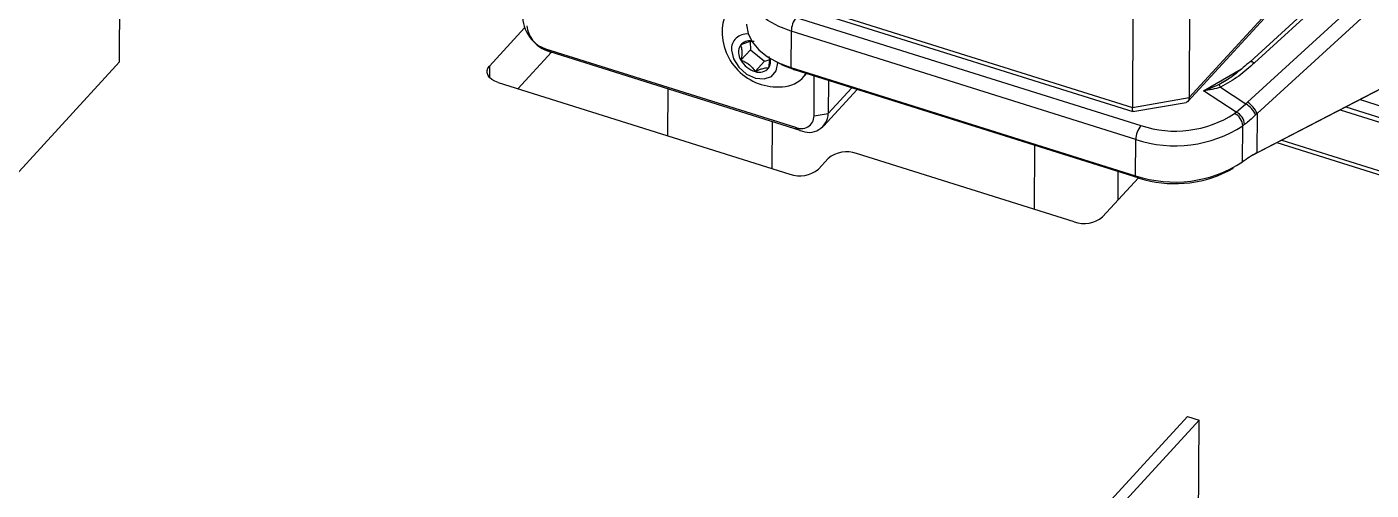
# Model space of a CAD drawing. Header units: millimetres. Extents: x -11 to 294, y 0 to 216.
# Drawn here: x 147.02 to 189.73, y 131.35 to 146.08 of the extents above; entities that cross this region are included whole.
import ezdxf

# ---------------------------------------------------------------- set-up
doc = ezdxf.new("R2010")
doc.units = ezdxf.units.MM

msp = doc.modelspace()

# ---------------------------------------------------------------- linework, layer by layer
at = {"color": 7, "linetype": 'Continuous', "lineweight": 25}
for p, q in [((191.584, 150.187), (185.882, 144.971)), ((191.741, 150.165), (186.023, 144.936)), ((183.904, 143.708), (189.254, 149.543)), ((183.942, 143.83), (189.313, 149.687)), ((185.8, 143.684), (192.409, 149.729)), ((192.674, 149.335), (186.106, 143.328)), ((149.961, 144.961), (149.974, 147.128)), ((172.046, 146.686), (182.139, 143.516)), ((172.147, 146.524), (182.15, 143.383)), ((182.157, 146.496), (182.139, 143.516)), ((183.96, 146.81), (183.942, 143.83)), ((171.459, 146.378), (182.408, 142.94)), ((162.83, 146.047), (161.717, 144.832)), ((171.301, 145.937), (171.294, 144.785)), ((182.25, 142.498), (171.301, 145.937)), ((163.685, 145.27), (162.62, 144.109)), ((163.49, 145.382), (171.435, 142.887)), ((163.49, 145.382), (163.645, 145.282)), ((171.59, 142.787), (163.645, 145.282)), ((170.006, 145.347), (169.704, 145.019)), ((169.997, 145.602), (170.006, 145.347)), ((170.006, 145.347), (170.455, 144.987)), ((192.71, 145.499), (185.93, 141.979)), ((186.098, 142.073), (192.878, 145.593)), ((143.697, 138.13), (149.961, 144.961)), ((170.455, 144.987), (170.154, 144.658)), ((170.455, 144.987), (170.613, 145.029)), ((170.68, 145.05), (170.854, 144.95)), ((171.294, 144.785), (182.243, 141.347)), ((171.294, 144.785), (171.41, 144.71)), ((182.359, 141.272), (171.41, 144.71)), ((171.67, 144.463), (171.735, 144.533)), ((171.735, 144.533), (171.784, 144.593)), ((172.027, 143.245), (172.035, 144.514)), ((172.485, 144.373), (172.478, 143.323)), ((185.006, 144.314), (185.102, 144.365)), ((161.992, 144.306), (171.261, 141.395)), ((167.383, 144.109), (167.374, 142.616)), ((172.332, 142.924), (173.398, 144.086)), ((185.442, 143.367), (184.402, 144.046)), ((184.89, 144.25), (185.005, 144.315)), ((184.941, 144.157), (185.744, 143.633)), ((182.139, 143.516), (183.942, 143.83)), ((182.151, 143.383), (183.849, 143.678)), ((185.442, 143.367), (185.744, 143.633)), ((185.744, 143.633), (185.8, 143.684)), ((189.373, 143.766), (223.462, 133.062)), ((172.027, 143.245), (172.478, 143.323)), ((186.106, 143.328), (186.055, 143.28)), ((186.106, 143.328), (186.098, 142.073)), ((170.701, 141.571), (170.71, 143.064)), ((171.435, 142.887), (171.59, 142.787)), ((185.642, 141.783), (185.649, 142.934)), ((179.031, 142.317), (179.019, 140.279)), ((182.243, 141.347), (182.25, 142.498)), ((186.735, 142.397), (221.897, 131.355)), ((172.476, 141.893), (172.163, 141.552)), ((180.293, 139.879), (173.378, 142.05)), ((186.098, 142.073), (185.93, 141.979)), ((181.687, 140.573), (181.693, 141.481)), ((185.174, 141.491), (185.349, 141.588)), ((181.195, 140.035), (182.335, 141.279)), ((182.243, 141.347), (182.359, 141.272)), ((183.895, 133.694), (150.535, 97.312)), ((183.895, 133.694), (184.263, 133.579)), ((184.263, 133.579), (150.903, 97.196)), ((184.241, 130.004), (184.263, 133.579))]:
    msp.add_line(p, q, dxfattribs=at)
at = {"color": 8, "linetype": 'Continuous', "lineweight": 25}
for p, q in [((161.717, 144.832), (161.715, 144.47)), ((184.402, 144.046), (185.605, 144.739)), ((185.005, 144.315), (185.154, 144.4)), ((173.227, 144.139), (172.478, 143.323)), ((188.924, 143.533), (223.196, 132.771)), ((188.747, 143.441), (223.091, 132.657)), ((186.89, 142.477), (221.989, 131.455))]:
    msp.add_line(p, q, dxfattribs=at)
at = {"color": 8, "linetype": 'Continuous', "lineweight": 25, "flags": 128}
for points in [[(171.301, 145.937), (170.904, 146.089), (170.559, 146.28), (170.277, 146.503), (170.067, 146.752), (169.936, 147.018), (169.887, 147.293), (169.887, 147.333)], [(185.882, 144.971), (185.89, 144.977), (185.914, 144.981), (185.944, 144.976), (185.981, 144.96), (186.023, 144.936)]]:
    msp.add_lwpolyline(points, dxfattribs=at)
at = {"color": 7, "linetype": 'Continuous', "lineweight": 25, "flags": 128}
for points in [[(169.88, 146.168), (169.88, 146.141), (169.929, 145.866), (170.06, 145.6), (170.27, 145.352), (170.552, 145.129), (170.897, 144.938), (171.294, 144.785)], [(169.402, 145.338), (169.467, 145.06), (169.634, 144.793), (169.878, 144.578), (170.161, 144.448), (170.441, 144.422), (170.674, 144.504), (170.826, 144.682), (170.872, 144.929), (170.872, 144.939)], [(161.992, 144.306), (161.883, 144.348), (161.791, 144.402), (161.718, 144.466), (161.668, 144.536), (161.642, 144.611), (161.642, 144.687), (161.667, 144.762), (161.717, 144.832)], [(171.41, 144.71), (171.05, 144.848), (170.854, 144.95)], [(183.942, 143.83), (183.937, 143.78), (183.924, 143.738), (183.902, 143.707), (183.874, 143.686), (183.849, 143.678)]]:
    msp.add_lwpolyline(points, dxfattribs=at)
at = {"color": 7, "linetype": 'Continuous', "lineweight": 25}
for centre, radius, start, end in [((169.994, 145.999), 0.887, 97.0919, 177.8855), ((164.006, 146.471), 1.243, 184.5728, 253.1165), ((163.731, 146.175), 0.828, 184.5728, 253.1159), ((172.041, 145.921), 0.74, 141.7973, 178.782), ((170.866, 145.929), 1.762, 176.6431, 278.3207), ((169.884, 145.368), 0.483, 83.9527, 183.5523), ((170.078, 145.27), 0.45, 150.1775, 213.9015), ((169.97, 145.275), 0.357, 77.9477, 142.2505), ((170.375, 145.394), 0.768, 209.2754, 253.3121), ((170.259, 144.982), 0.388, 327.4905, 13.9754), ((170.29, 145.019), 0.385, 249.3256, 320.4058), ((171.019, 145.063), 0.884, 276.6407, 328.1499), ((184.35, 143.893), 0.647, 24.077, 33.4259), ((182.392, 143.473), 0.257, 170.3185, 200.4534), ((185.283, 142.913), 0.855, 25.3765, 57.3441), ((185.303, 142.948), 0.888, 25.3607, 56.0093), ((171.617, 143.256), 0.411, 243.8206, 358.3866), ((171.862, 143.34), 0.616, 243.8203, 358.3865), ((183.499, 146.222), 3.458, 251.6153, 302.9947), ((187.079, 141.163), 2.745, 126.6035, 128.1678), ((185.194, 142.906), 0.456, 3.5208, 65.5758), ((185.239, 142.948), 0.465, 3.3184, 64.1215), ((182.99, 142.483), 0.74, 141.7984, 178.7807), ((183.497, 146.249), 3.953, 251.6152, 302.9947), ((187.214, 140.942), 2.533, 126.6183, 128.1593), ((173.066, 141.17), 0.934, 70.5073, 129.2155), ((187.42, 139.497), 2.895, 117.1651, 127.874), ((171.573, 142.275), 0.933, 250.5067, 309.2155), ((183.49, 145.098), 3.953, 251.6152, 302.9947), ((183.499, 144.819), 3.726, 252.1868, 296.7127), ((180.604, 140.759), 0.934, 250.5073, 309.215)]:
    msp.add_arc(centre, radius, start, end, dxfattribs=at)
for points, knots in [([(170.12, 145.609), (170.098, 145.61), (170.046, 145.613), (169.943, 145.595), (169.821, 145.554), (169.73, 145.513), (169.687, 145.494)], [0, 0, 0, 0, 0.14763, 0.341162, 0.687559, 1, 1, 1, 1]), ([(169.687, 145.494), (169.695, 145.477), (169.721, 145.415), (169.738, 145.288), (169.727, 145.146), (169.71, 145.053), (169.704, 145.019)], [0, 0, 0, 0, 0.114224, 0.415865, 0.781182, 1, 1, 1, 1]), ([(169.704, 145.019), (169.744, 145.003), (169.825, 144.971), (169.954, 144.895), (170.068, 144.789), (170.128, 144.698), (170.154, 144.658)], [0, 0, 0, 0, 0.216234, 0.444556, 0.760048, 1, 1, 1, 1]), ([(170.587, 144.773), (170.593, 144.808), (170.608, 144.9), (170.624, 145.024), (170.606, 145.109), (170.6, 145.137)], [0, 0, 0, 0, 0.28802, 0.768871, 1, 1, 1, 1]), ([(186.023, 144.936), (185.859, 144.789), (185.527, 144.49), (185.138, 144.269), (184.941, 144.157)], [0, 0, 0, 0, 0.492654, 1, 1, 1, 1]), ([(185.879, 144.974), (185.735, 144.846), (185.486, 144.627), (185.184, 144.403), (185.023, 144.322), (184.987, 144.304)], [0, 0, 0, 0, 0.516697, 0.891432, 1, 1, 1, 1]), ([(170.154, 144.658), (170.192, 144.675), (170.265, 144.709), (170.383, 144.751), (170.49, 144.778), (170.561, 144.774), (170.587, 144.773)], [0, 0, 0, 0, 0.2736946, 0.5348997, 0.8278315, 1, 1, 1, 1]), ([(184.402, 144.046), (184.403, 144.046), (184.5, 144.081), (184.665, 144.143), (184.824, 144.218), (184.89, 144.25)], [0, 0, 0, 0, 0.008111, 0.582593, 1, 1, 1, 1]), ([(184.941, 144.157), (184.764, 144.108), (184.586, 144.059), (184.403, 144.046), (184.402, 144.046)], [0, 0, 0, 0, 0.992375, 1, 1, 1, 1]), ([(186.055, 143.28), (185.96, 143.19), (185.847, 143.084), (185.723, 142.99), (185.703, 142.975)], [0, 0, 0, 0, 0.839412, 1, 1, 1, 1])]:
    msp.add_open_spline(points, degree=3, knots=knots, dxfattribs=at)

doc.saveas('drawing.dxf')
